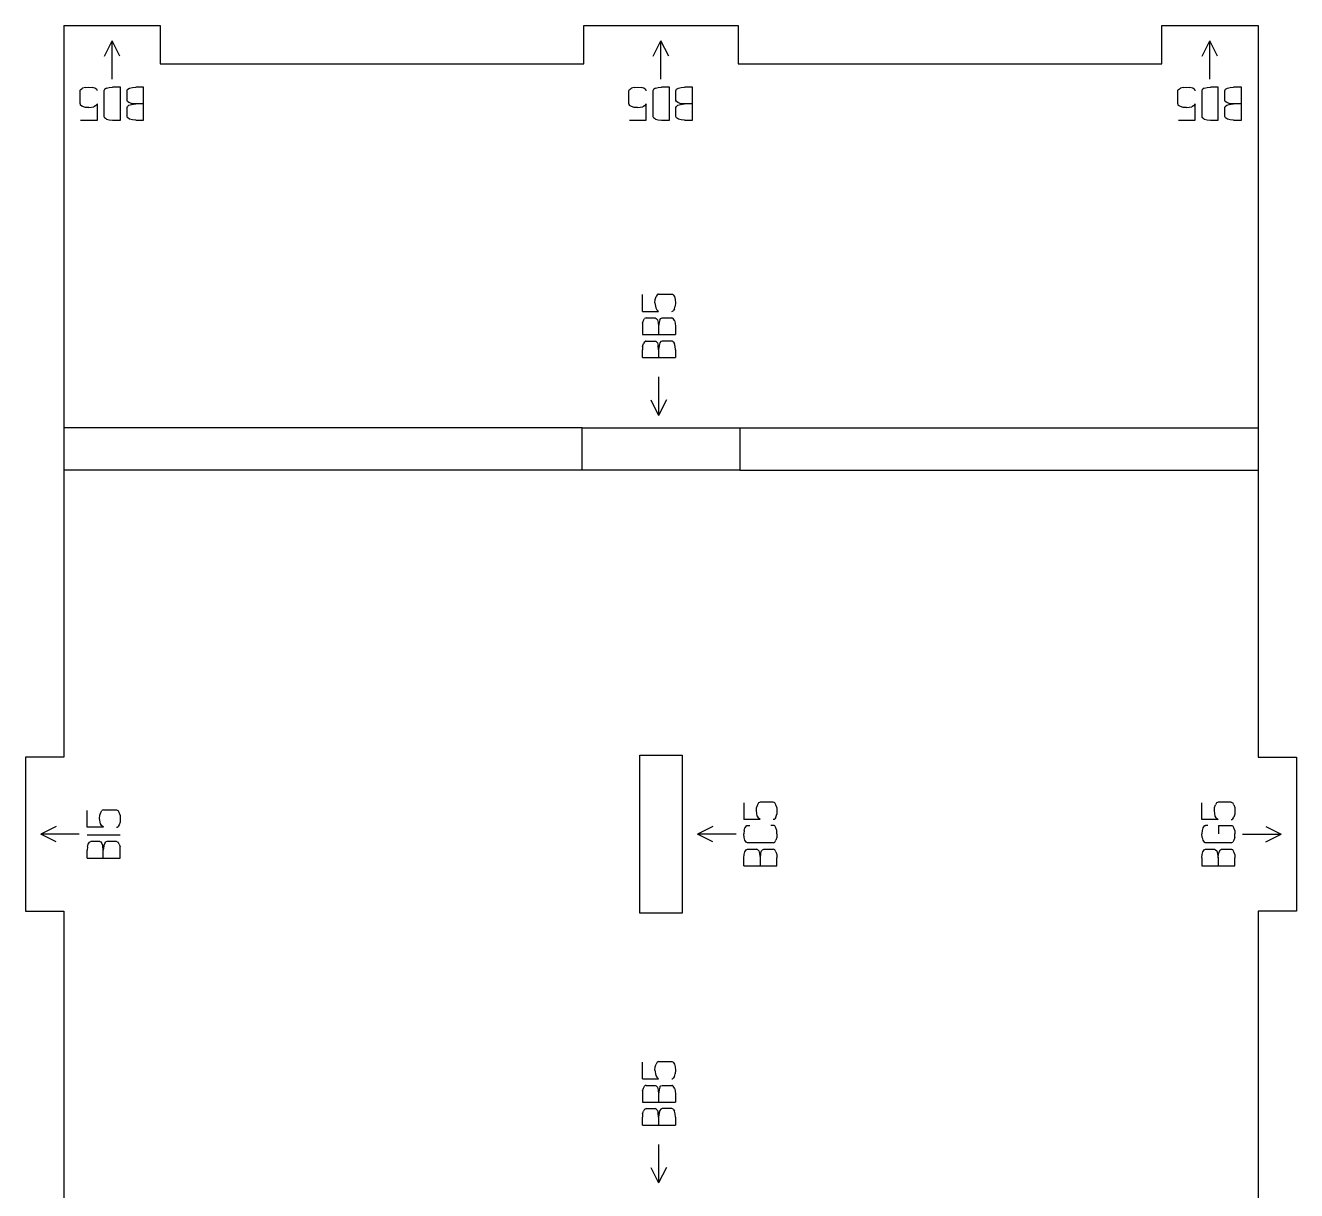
# Model space of a CAD drawing. Header units: millimetres. Extents: x -241 to -76, y -292 to 18.
# Drawn here: x -241.4 to -76.4, y -132.8 to 18.4 of the extents above; entities that cross this region are included whole.
import ezdxf

# ---------------------------------------------------------------- set-up
doc = ezdxf.new("R2010")
doc.units = ezdxf.units.MM
for name, color, linetype in [('alignment', 2, 'Continuous'), ('code', 2, 'Continuous'), ('drawing', 7, 'Continuous')]:
    doc.layers.add(name, color=color, linetype=linetype)

msp = doc.modelspace()

# ---------------------------------------------------------------- linework, layer by layer
at = {"layer": 'alignment'}
for p, q in [((-169.16, -33.81), (-236.41, -33.81)), ((-148.66, -33.81), (-81.41, -33.81)), ((-169.16, -39.31), (-236.41, -39.31)), ((-148.66, -39.31), (-81.41, -39.31))]:
    msp.add_line(p, q, dxfattribs=at)
at = {"layer": 'code'}
for p, q in [((-231.16, 14.44), (-230.16, 16.44)), ((-230.16, 11.44), (-230.16, 16.44)), ((-229.16, 14.44), (-230.16, 16.44)), ((-159.91, 14.44), (-158.91, 16.44)), ((-158.91, 11.44), (-158.91, 16.44)), ((-157.91, 14.44), (-158.91, 16.44)), ((-88.66, 14.44), (-87.66, 16.44)), ((-87.66, 11.44), (-87.66, 16.44)), ((-86.66, 14.44), (-87.66, 16.44)), ((-234.32, 9.96), (-234.3, 10.05)), ((-234.32, 8.25), (-234.32, 9.96)), ((-234.3, 10.05), (-234.23, 10.14)), ((-234.23, 10.14), (-233.99, 10.3)), ((-233.63, 10.4), (-233.99, 10.3)), ((-233.63, 10.4), (-233.19, 10.44)), ((-233.19, 10.44), (-232.75, 10.4)), ((-232.39, 10.3), (-232.75, 10.4)), ((-232.15, 10.14), (-232.39, 10.3)), ((-232.09, 10.05), (-232.15, 10.14)), ((-232.07, 9.96), (-232.09, 10.05)), ((-231.19, 10.05), (-231.21, 9.96)), ((-231.21, 9.96), (-231.21, 6.61)), ((-231.13, 10.14), (-231.19, 10.05)), ((-230.89, 10.3), (-231.13, 10.14)), ((-230.89, 10.3), (-230.53, 10.4)), ((-230.53, 10.4), (-230.09, 10.44)), ((-229.07, 10.44), (-230.09, 10.44)), ((-229.07, 6.13), (-229.07, 10.44)), ((-228.22, 9.96), (-228.19, 10.06)), ((-228.22, 8.7), (-228.22, 9.96)), ((-228.19, 10.06), (-228.13, 10.15)), ((-228.13, 10.15), (-227.88, 10.3)), ((-227.88, 10.3), (-227.52, 10.4)), ((-227.52, 10.4), (-227.09, 10.44)), ((-226.07, 10.44), (-227.09, 10.44)), ((-226.07, 8.24), (-226.07, 10.44)), ((-163.07, 9.96), (-163.05, 10.05)), ((-163.07, 8.25), (-163.07, 9.96)), ((-163.05, 10.05), (-162.98, 10.14)), ((-162.98, 10.14), (-162.74, 10.3)), ((-162.38, 10.4), (-162.74, 10.3)), ((-162.38, 10.4), (-161.94, 10.44)), ((-161.94, 10.44), (-161.5, 10.4)), ((-161.14, 10.3), (-161.5, 10.4)), ((-160.9, 10.14), (-161.14, 10.3)), ((-160.84, 10.05), (-160.9, 10.14)), ((-160.82, 9.96), (-160.84, 10.05)), ((-159.94, 10.05), (-159.96, 9.96)), ((-159.96, 9.96), (-159.96, 6.61)), ((-159.88, 10.14), (-159.94, 10.05)), ((-159.64, 10.3), (-159.88, 10.14)), ((-159.64, 10.3), (-159.28, 10.4)), ((-159.28, 10.4), (-158.84, 10.44)), ((-157.82, 10.44), (-158.84, 10.44)), ((-157.82, 6.13), (-157.82, 10.44)), ((-156.97, 9.96), (-156.94, 10.06)), ((-156.97, 8.7), (-156.97, 9.96)), ((-156.94, 10.06), (-156.88, 10.15)), ((-156.88, 10.15), (-156.63, 10.3)), ((-156.63, 10.3), (-156.27, 10.4)), ((-156.27, 10.4), (-155.84, 10.44)), ((-154.82, 10.44), (-155.84, 10.44)), ((-154.82, 8.24), (-154.82, 10.44)), ((-91.82, 9.96), (-91.8, 10.05)), ((-91.82, 8.25), (-91.82, 9.96)), ((-91.8, 10.05), (-91.73, 10.14)), ((-91.73, 10.14), (-91.49, 10.3)), ((-91.13, 10.4), (-91.49, 10.3)), ((-91.13, 10.4), (-90.69, 10.44)), ((-90.69, 10.44), (-90.25, 10.4)), ((-89.89, 10.3), (-90.25, 10.4)), ((-89.65, 10.14), (-89.89, 10.3)), ((-89.59, 10.05), (-89.65, 10.14)), ((-89.57, 9.96), (-89.59, 10.05)), ((-88.69, 10.05), (-88.71, 9.96)), ((-88.71, 9.96), (-88.71, 6.61)), ((-88.63, 10.14), (-88.69, 10.05)), ((-88.39, 10.3), (-88.63, 10.14)), ((-88.39, 10.3), (-88.03, 10.4)), ((-88.03, 10.4), (-87.59, 10.44)), ((-86.57, 10.44), (-87.59, 10.44)), ((-86.57, 6.13), (-86.57, 10.44)), ((-85.72, 9.96), (-85.69, 10.06)), ((-85.72, 8.7), (-85.72, 9.96)), ((-85.69, 10.06), (-85.63, 10.15)), ((-85.63, 10.15), (-85.38, 10.3)), ((-85.38, 10.3), (-85.02, 10.4)), ((-85.02, 10.4), (-84.59, 10.44)), ((-83.57, 10.44), (-84.59, 10.44)), ((-83.57, 8.24), (-83.57, 10.44)), ((-228.16, 8.55), (-228.22, 8.7)), ((-227.98, 8.42), (-228.16, 8.55)), ((-227.65, 8.31), (-227.98, 8.42)), ((-227.09, 8.24), (-227.65, 8.31)), ((-156.91, 8.55), (-156.97, 8.7)), ((-156.73, 8.42), (-156.91, 8.55)), ((-156.4, 8.31), (-156.73, 8.42)), ((-155.84, 8.24), (-156.4, 8.31)), ((-85.66, 8.55), (-85.72, 8.7)), ((-85.48, 8.42), (-85.66, 8.55)), ((-85.15, 8.31), (-85.48, 8.42)), ((-84.59, 8.24), (-85.15, 8.31)), ((-234.32, 8.25), (-234.3, 8.15)), ((-234.23, 8.06), (-234.3, 8.15)), ((-233.99, 7.91), (-234.23, 8.06)), ((-233.63, 7.8), (-233.99, 7.91)), ((-233.19, 7.77), (-233.63, 7.8)), ((-233.19, 7.77), (-232.52, 7.87)), ((-232.29, 7.99), (-232.52, 7.87)), ((-232.07, 8.25), (-232.29, 7.99)), ((-232.07, 6.13), (-232.07, 8.25)), ((-231.21, 6.61), (-231.19, 6.52)), ((-228.22, 7.78), (-228.16, 7.93)), ((-228.22, 6.61), (-228.22, 7.78)), ((-228.19, 6.52), (-228.22, 6.61)), ((-228.16, 7.93), (-227.98, 8.07)), ((-227.98, 8.07), (-227.64, 8.18)), ((-227.64, 8.18), (-227.09, 8.24)), ((-226.07, 8.24), (-227.09, 8.24)), ((-226.07, 6.13), (-226.07, 8.24)), ((-163.07, 8.25), (-163.05, 8.15)), ((-162.98, 8.06), (-163.05, 8.15)), ((-162.74, 7.91), (-162.98, 8.06)), ((-162.38, 7.8), (-162.74, 7.91)), ((-161.94, 7.77), (-162.38, 7.8)), ((-161.94, 7.77), (-161.27, 7.87)), ((-161.04, 7.99), (-161.27, 7.87)), ((-160.82, 8.25), (-161.04, 7.99)), ((-160.82, 6.13), (-160.82, 8.25)), ((-159.96, 6.61), (-159.94, 6.52)), ((-156.97, 7.78), (-156.91, 7.93)), ((-156.97, 6.61), (-156.97, 7.78)), ((-156.94, 6.52), (-156.97, 6.61)), ((-156.91, 7.93), (-156.73, 8.07)), ((-156.73, 8.07), (-156.39, 8.18)), ((-156.39, 8.18), (-155.84, 8.24)), ((-154.82, 8.24), (-155.84, 8.24)), ((-154.82, 6.13), (-154.82, 8.24)), ((-91.82, 8.25), (-91.8, 8.15)), ((-91.73, 8.06), (-91.8, 8.15)), ((-91.49, 7.91), (-91.73, 8.06)), ((-91.13, 7.8), (-91.49, 7.91)), ((-90.69, 7.77), (-91.13, 7.8)), ((-90.69, 7.77), (-90.02, 7.87)), ((-89.79, 7.99), (-90.02, 7.87)), ((-89.57, 8.25), (-89.79, 7.99)), ((-89.57, 6.13), (-89.57, 8.25)), ((-88.71, 6.61), (-88.69, 6.52)), ((-85.72, 7.78), (-85.66, 7.93)), ((-85.72, 6.61), (-85.72, 7.78)), ((-85.69, 6.52), (-85.72, 6.61)), ((-85.66, 7.93), (-85.48, 8.07)), ((-85.48, 8.07), (-85.14, 8.18)), ((-85.14, 8.18), (-84.59, 8.24)), ((-83.57, 8.24), (-84.59, 8.24)), ((-83.57, 6.13), (-83.57, 8.24)), ((-234.24, 6.13), (-232.07, 6.13)), ((-231.19, 6.52), (-231.13, 6.43)), ((-230.89, 6.27), (-231.13, 6.43)), ((-230.89, 6.27), (-230.52, 6.17)), ((-230.52, 6.17), (-230.09, 6.13)), ((-230.09, 6.13), (-229.07, 6.13)), ((-228.13, 6.43), (-228.19, 6.52)), ((-227.88, 6.27), (-228.13, 6.43)), ((-227.52, 6.17), (-227.88, 6.27)), ((-227.09, 6.13), (-227.52, 6.17)), ((-227.09, 6.13), (-226.07, 6.13)), ((-162.99, 6.13), (-160.82, 6.13)), ((-159.94, 6.52), (-159.88, 6.43)), ((-159.64, 6.27), (-159.88, 6.43)), ((-159.64, 6.27), (-159.27, 6.17)), ((-159.27, 6.17), (-158.84, 6.13)), ((-158.84, 6.13), (-157.82, 6.13)), ((-156.88, 6.43), (-156.94, 6.52)), ((-156.63, 6.27), (-156.88, 6.43)), ((-156.27, 6.17), (-156.63, 6.27)), ((-155.84, 6.13), (-156.27, 6.17)), ((-155.84, 6.13), (-154.82, 6.13)), ((-91.74, 6.13), (-89.57, 6.13)), ((-88.69, 6.52), (-88.63, 6.43)), ((-88.39, 6.27), (-88.63, 6.43)), ((-88.39, 6.27), (-88.02, 6.17)), ((-88.02, 6.17), (-87.59, 6.13)), ((-87.59, 6.13), (-86.57, 6.13)), ((-85.63, 6.43), (-85.69, 6.52)), ((-85.38, 6.27), (-85.63, 6.43)), ((-85.02, 6.17), (-85.38, 6.27)), ((-84.59, 6.13), (-85.02, 6.17)), ((-84.59, 6.13), (-83.57, 6.13)), ((-159.3, -16.46), (-159.39, -16.52)), ((-159.21, -16.44), (-159.3, -16.46)), ((-159.21, -16.44), (-157.5, -16.44)), ((-157.5, -16.44), (-157.4, -16.46)), ((-157.4, -16.46), (-157.31, -16.52)), ((-161.32, -18.68), (-161.32, -16.51)), ((-159.69, -17.56), (-159.65, -17.12)), ((-159.69, -17.56), (-159.59, -18.23)), ((-159.65, -17.12), (-159.55, -16.76)), ((-159.39, -16.52), (-159.55, -16.76)), ((-157.31, -16.52), (-157.16, -16.76)), ((-157.16, -16.76), (-157.05, -17.12)), ((-157.16, -18.36), (-157.05, -18)), ((-157.05, -17.12), (-157.02, -17.56)), ((-157.02, -17.56), (-157.05, -18)), ((-161.32, -18.68), (-159.21, -18.68)), ((-161.18, -19.87), (-161.03, -19.62)), ((-160.94, -19.56), (-161.03, -19.62)), ((-160.84, -19.54), (-160.94, -19.56)), ((-160.84, -19.54), (-159.68, -19.54)), ((-159.68, -19.54), (-159.52, -19.6)), ((-159.59, -18.23), (-159.46, -18.47)), ((-159.38, -19.77), (-159.52, -19.6)), ((-159.21, -18.68), (-159.46, -18.47)), ((-159.38, -19.77), (-159.28, -20.11)), ((-159.04, -19.77), (-159.15, -20.11)), ((-159.04, -19.77), (-158.91, -19.6)), ((-158.91, -19.6), (-158.75, -19.54)), ((-158.75, -19.54), (-157.5, -19.54)), ((-157.5, -18.68), (-157.4, -18.66)), ((-157.4, -19.56), (-157.5, -19.54)), ((-157.4, -18.66), (-157.31, -18.6)), ((-157.31, -19.62), (-157.4, -19.56)), ((-157.16, -18.36), (-157.31, -18.6)), ((-157.15, -19.87), (-157.31, -19.62)), ((-161.29, -20.23), (-161.32, -20.66)), ((-161.32, -20.66), (-161.32, -21.68)), ((-161.29, -20.23), (-161.18, -19.87)), ((-159.28, -20.11), (-159.21, -20.66)), ((-159.15, -20.11), (-159.21, -20.66)), ((-159.21, -20.66), (-159.21, -21.68)), ((-157.15, -19.87), (-157.05, -20.23)), ((-157.05, -20.23), (-157.02, -20.66)), ((-157.02, -20.66), (-157.02, -21.68)), ((-161.32, -21.68), (-159.21, -21.68)), ((-161.29, -23.23), (-161.18, -22.87)), ((-161.03, -22.62), (-161.18, -22.87)), ((-161.03, -22.62), (-160.94, -22.56)), ((-160.84, -22.54), (-160.94, -22.56)), ((-160.84, -22.54), (-159.68, -22.54)), ((-159.52, -22.59), (-159.68, -22.54)), ((-159.38, -22.77), (-159.52, -22.59)), ((-159.38, -22.77), (-159.28, -23.11)), ((-159.21, -21.68), (-157.02, -21.68)), ((-159.04, -22.77), (-159.15, -23.1)), ((-158.91, -22.59), (-159.04, -22.77)), ((-158.75, -22.54), (-158.91, -22.59)), ((-157.5, -22.54), (-158.75, -22.54)), ((-157.4, -22.56), (-157.5, -22.54)), ((-157.31, -22.62), (-157.4, -22.56)), ((-157.31, -22.62), (-157.15, -22.87)), ((-157.05, -23.23), (-157.15, -22.87)), ((-161.29, -23.23), (-161.32, -23.66)), ((-161.32, -24.68), (-161.32, -23.66)), ((-161.32, -24.68), (-159.21, -24.68)), ((-159.21, -23.66), (-159.28, -23.11)), ((-159.15, -23.1), (-159.21, -23.66)), ((-159.21, -23.66), (-159.21, -24.68)), ((-159.21, -24.68), (-157.02, -24.68)), ((-157.02, -23.66), (-157.05, -23.23)), ((-157.02, -23.66), (-157.02, -24.68)), ((-159.21, -27.18), (-159.21, -32.18)), ((-160.21, -30.18), (-159.21, -32.18)), ((-158.21, -30.18), (-159.21, -32.18)), ((-148.16, -82.48), (-148.16, -84.65)), ((-146.23, -82.49), (-146.38, -82.73)), ((-146.14, -82.43), (-146.23, -82.49)), ((-146.04, -82.41), (-146.14, -82.43)), ((-144.33, -82.41), (-146.04, -82.41)), ((-144.23, -82.43), (-144.33, -82.41)), ((-144.14, -82.49), (-144.23, -82.43)), ((-143.99, -82.73), (-144.14, -82.49)), ((-88.71, -84.65), (-88.71, -82.48)), ((-86.78, -82.48), (-86.94, -82.73)), ((-86.69, -82.42), (-86.78, -82.48)), ((-86.6, -82.4), (-86.69, -82.42)), ((-84.89, -82.4), (-86.6, -82.4)), ((-84.89, -82.4), (-84.79, -82.42)), ((-84.79, -82.42), (-84.7, -82.48)), ((-84.55, -82.73), (-84.7, -82.48)), ((-233.41, -85.65), (-233.41, -83.48)), ((-231.77, -84.53), (-231.74, -84.09)), ((-231.74, -84.09), (-231.63, -83.72)), ((-231.63, -83.72), (-231.48, -83.48)), ((-231.39, -83.42), (-231.48, -83.48)), ((-231.29, -83.4), (-231.39, -83.42)), ((-231.29, -83.4), (-229.58, -83.4)), ((-229.58, -83.4), (-229.48, -83.42)), ((-229.48, -83.42), (-229.39, -83.48)), ((-229.24, -83.72), (-229.39, -83.48)), ((-229.13, -84.09), (-229.24, -83.72)), ((-229.13, -84.09), (-229.1, -84.53)), ((-146.52, -83.53), (-146.49, -83.09)), ((-146.42, -84.21), (-146.52, -83.53)), ((-146.38, -82.73), (-146.49, -83.09)), ((-143.88, -83.09), (-143.99, -82.73)), ((-143.99, -84.33), (-143.88, -83.97)), ((-143.88, -83.09), (-143.85, -83.53)), ((-143.85, -83.53), (-143.88, -83.97)), ((-87.08, -83.53), (-87.04, -83.09)), ((-86.98, -84.2), (-87.08, -83.53)), ((-87.04, -83.09), (-86.94, -82.73)), ((-84.55, -82.73), (-84.44, -83.09)), ((-84.44, -83.97), (-84.55, -84.33)), ((-84.44, -83.09), (-84.41, -83.53)), ((-84.41, -83.53), (-84.44, -83.97)), ((-237.41, -85.56), (-239.41, -86.56)), ((-231.29, -85.65), (-233.41, -85.65)), ((-231.67, -85.2), (-231.77, -84.53)), ((-231.54, -85.43), (-231.67, -85.2)), ((-231.29, -85.65), (-231.54, -85.43)), ((-229.58, -85.65), (-229.48, -85.63)), ((-229.48, -85.63), (-229.39, -85.57)), ((-229.24, -85.33), (-229.39, -85.57)), ((-229.13, -84.97), (-229.24, -85.33)), ((-229.1, -84.53), (-229.13, -84.97)), ((-152.16, -85.56), (-154.16, -86.56)), ((-146.04, -84.65), (-148.16, -84.65)), ((-148.12, -86.09), (-148.01, -85.72)), ((-147.86, -85.48), (-148.01, -85.72)), ((-147.86, -85.48), (-147.77, -85.42)), ((-147.77, -85.42), (-147.68, -85.4)), ((-147.68, -85.4), (-147.37, -85.4)), ((-146.42, -84.21), (-146.29, -84.44)), ((-146.04, -84.65), (-146.29, -84.44)), ((-144.33, -85.4), (-144.64, -85.4)), ((-144.23, -84.63), (-144.33, -84.65)), ((-144.23, -85.42), (-144.33, -85.4)), ((-144.14, -84.57), (-144.23, -84.63)), ((-144.14, -85.48), (-144.23, -85.42)), ((-143.99, -84.33), (-144.14, -84.57)), ((-143.99, -85.72), (-144.14, -85.48)), ((-143.88, -86.08), (-143.99, -85.72)), ((-86.6, -84.65), (-88.71, -84.65)), ((-88.57, -85.72), (-88.68, -86.08)), ((-88.42, -85.48), (-88.57, -85.72)), ((-88.42, -85.48), (-88.33, -85.42)), ((-88.33, -85.42), (-88.23, -85.4)), ((-87.93, -85.4), (-88.23, -85.4)), ((-86.85, -84.43), (-86.98, -84.2)), ((-86.85, -84.43), (-86.6, -84.65)), ((-86.56, -85.4), (-86.56, -86.51)), ((-86.56, -85.4), (-84.89, -85.4)), ((-84.89, -84.65), (-84.79, -84.63)), ((-84.89, -85.4), (-84.79, -85.42)), ((-84.79, -84.63), (-84.7, -84.57)), ((-84.79, -85.42), (-84.7, -85.48)), ((-84.7, -84.57), (-84.55, -84.33)), ((-84.55, -85.72), (-84.7, -85.48)), ((-84.44, -86.08), (-84.55, -85.72)), ((-80.41, -85.56), (-78.41, -86.56)), ((-234.41, -86.56), (-239.41, -86.56)), ((-237.41, -87.56), (-239.41, -86.56)), ((-233.41, -86.65), (-229.1, -86.65)), ((-149.16, -86.56), (-154.16, -86.56)), ((-152.16, -87.56), (-154.16, -86.56)), ((-148.12, -86.09), (-148.16, -86.52)), ((-148.12, -86.96), (-148.16, -86.52)), ((-148.01, -87.33), (-148.12, -86.96)), ((-147.86, -87.57), (-148.01, -87.33)), ((-144.14, -87.57), (-143.99, -87.33)), ((-143.88, -86.97), (-143.99, -87.33)), ((-143.85, -86.52), (-143.88, -86.08)), ((-143.85, -86.52), (-143.88, -86.97)), ((-88.68, -86.08), (-88.71, -86.52)), ((-88.68, -86.97), (-88.71, -86.52)), ((-88.68, -86.97), (-88.57, -87.33)), ((-88.57, -87.33), (-88.42, -87.57)), ((-84.55, -87.33), (-84.7, -87.57)), ((-84.44, -86.97), (-84.55, -87.33)), ((-84.44, -86.08), (-84.41, -86.52)), ((-84.44, -86.97), (-84.41, -86.52)), ((-83.41, -86.56), (-78.41, -86.56)), ((-80.41, -87.56), (-78.41, -86.56)), ((-233.37, -88.2), (-233.41, -88.63)), ((-233.41, -89.65), (-233.41, -88.63)), ((-233.37, -88.2), (-233.26, -87.84)), ((-233.26, -87.84), (-233.11, -87.59)), ((-233.11, -87.59), (-233.02, -87.53)), ((-232.93, -87.51), (-233.02, -87.53)), ((-231.76, -87.51), (-232.93, -87.51)), ((-231.76, -87.51), (-231.6, -87.56)), ((-231.6, -87.56), (-231.47, -87.74)), ((-231.47, -87.74), (-231.36, -88.08)), ((-231.3, -88.63), (-231.36, -88.08)), ((-231.23, -88.07), (-231.3, -88.63)), ((-231.3, -89.65), (-231.3, -88.63)), ((-231.23, -88.07), (-231.12, -87.74)), ((-231.12, -87.74), (-230.99, -87.56)), ((-230.83, -87.51), (-230.99, -87.56)), ((-229.58, -87.51), (-230.83, -87.51)), ((-229.48, -87.53), (-229.58, -87.51)), ((-229.48, -87.53), (-229.39, -87.59)), ((-229.24, -87.84), (-229.39, -87.59)), ((-229.24, -87.84), (-229.13, -88.2)), ((-229.1, -88.63), (-229.13, -88.2)), ((-229.1, -89.65), (-229.1, -88.63)), ((-148.12, -89.2), (-148.01, -88.83)), ((-148.01, -88.83), (-147.86, -88.58)), ((-147.77, -87.63), (-147.86, -87.57)), ((-147.86, -88.58), (-147.77, -88.52)), ((-147.68, -87.65), (-147.77, -87.63)), ((-147.77, -88.52), (-147.68, -88.5)), ((-144.33, -87.65), (-147.68, -87.65)), ((-147.68, -88.5), (-146.51, -88.5)), ((-146.35, -88.56), (-146.51, -88.5)), ((-146.35, -88.56), (-146.22, -88.73)), ((-146.22, -88.73), (-146.11, -89.07)), ((-146.11, -89.07), (-146.05, -89.62)), ((-145.98, -89.07), (-146.05, -89.62)), ((-145.98, -89.07), (-145.87, -88.73)), ((-145.87, -88.73), (-145.74, -88.56)), ((-145.74, -88.56), (-145.58, -88.5)), ((-145.58, -88.5), (-144.33, -88.5)), ((-144.33, -87.65), (-144.23, -87.63)), ((-144.23, -88.52), (-144.33, -88.5)), ((-144.23, -87.63), (-144.14, -87.57)), ((-144.14, -88.58), (-144.23, -88.52)), ((-143.99, -88.83), (-144.14, -88.58)), ((-143.99, -88.83), (-143.88, -89.19)), ((-88.68, -89.2), (-88.57, -88.83)), ((-88.57, -88.83), (-88.42, -88.59)), ((-88.42, -87.57), (-88.33, -87.63)), ((-88.42, -88.59), (-88.33, -88.52)), ((-88.23, -87.65), (-88.33, -87.63)), ((-88.33, -88.52), (-88.23, -88.5)), ((-84.89, -87.65), (-88.23, -87.65)), ((-88.23, -88.5), (-87.07, -88.5)), ((-87.07, -88.5), (-86.91, -88.56)), ((-86.91, -88.56), (-86.77, -88.73)), ((-86.77, -88.73), (-86.67, -89.08)), ((-86.67, -89.08), (-86.6, -89.63)), ((-86.6, -89.63), (-86.54, -89.07)), ((-86.43, -88.73), (-86.54, -89.07)), ((-86.3, -88.56), (-86.43, -88.73)), ((-86.3, -88.56), (-86.14, -88.5)), ((-86.14, -88.5), (-84.89, -88.5)), ((-84.89, -87.65), (-84.79, -87.63)), ((-84.89, -88.5), (-84.79, -88.52)), ((-84.79, -87.63), (-84.7, -87.57)), ((-84.7, -88.59), (-84.79, -88.52)), ((-84.54, -88.83), (-84.7, -88.59)), ((-84.44, -89.2), (-84.54, -88.83)), ((-233.41, -89.65), (-231.3, -89.65)), ((-231.3, -89.65), (-229.1, -89.65)), ((-148.16, -89.62), (-148.12, -89.2)), ((-148.16, -90.64), (-148.16, -89.62)), ((-148.16, -90.64), (-146.05, -90.64)), ((-146.05, -89.62), (-146.05, -90.64)), ((-146.05, -90.64), (-143.85, -90.64)), ((-143.88, -89.19), (-143.85, -89.62)), ((-143.85, -90.64), (-143.85, -89.62)), ((-88.71, -89.63), (-88.68, -89.2)), ((-88.71, -89.63), (-88.71, -90.65)), ((-88.71, -90.65), (-86.6, -90.65)), ((-86.6, -89.63), (-86.6, -90.65)), ((-86.6, -90.65), (-84.41, -90.65)), ((-84.44, -89.2), (-84.41, -89.63)), ((-84.41, -90.65), (-84.41, -89.63)), ((-161.32, -118.32), (-161.32, -116.15)), ((-159.69, -117.19), (-159.65, -116.75)), ((-159.65, -116.75), (-159.55, -116.39)), ((-159.39, -116.15), (-159.55, -116.39)), ((-159.3, -116.09), (-159.39, -116.15)), ((-159.21, -116.07), (-159.3, -116.09)), ((-159.21, -116.07), (-157.5, -116.07)), ((-157.5, -116.07), (-157.4, -116.09)), ((-157.4, -116.09), (-157.31, -116.15)), ((-157.31, -116.15), (-157.16, -116.39)), ((-157.16, -116.39), (-157.05, -116.75)), ((-157.05, -116.75), (-157.02, -117.19)), ((-161.32, -118.32), (-159.21, -118.32)), ((-159.69, -117.19), (-159.59, -117.87)), ((-159.59, -117.87), (-159.46, -118.1)), ((-159.21, -118.32), (-159.46, -118.1)), ((-157.5, -118.32), (-157.4, -118.3)), ((-157.4, -118.3), (-157.31, -118.24)), ((-157.16, -118), (-157.31, -118.24)), ((-157.16, -118), (-157.05, -117.64)), ((-157.02, -117.19), (-157.05, -117.64)), ((-161.29, -119.87), (-161.32, -120.3)), ((-161.32, -120.3), (-161.32, -121.32)), ((-161.29, -119.87), (-161.18, -119.5)), ((-161.18, -119.5), (-161.03, -119.26)), ((-160.94, -119.19), (-161.03, -119.26)), ((-160.84, -119.17), (-160.94, -119.19)), ((-160.84, -119.17), (-159.68, -119.17)), ((-159.68, -119.17), (-159.52, -119.23)), ((-159.38, -119.4), (-159.52, -119.23)), ((-159.38, -119.4), (-159.28, -119.75)), ((-159.28, -119.75), (-159.21, -120.3)), ((-159.15, -119.74), (-159.21, -120.3)), ((-159.21, -120.3), (-159.21, -121.32)), ((-159.04, -119.4), (-159.15, -119.74)), ((-159.04, -119.4), (-158.91, -119.23)), ((-158.91, -119.23), (-158.75, -119.17)), ((-158.75, -119.17), (-157.5, -119.17)), ((-157.4, -119.19), (-157.5, -119.17)), ((-157.31, -119.26), (-157.4, -119.19)), ((-157.15, -119.5), (-157.31, -119.26)), ((-157.15, -119.5), (-157.05, -119.86)), ((-157.05, -119.86), (-157.02, -120.3)), ((-157.02, -120.3), (-157.02, -121.32)), ((-161.32, -121.32), (-159.21, -121.32)), ((-159.21, -121.32), (-157.02, -121.32)), ((-161.29, -122.87), (-161.32, -123.29)), ((-161.32, -124.31), (-161.32, -123.29)), ((-161.29, -122.87), (-161.18, -122.5)), ((-161.03, -122.25), (-161.18, -122.5)), ((-161.03, -122.25), (-160.94, -122.19)), ((-160.84, -122.17), (-160.94, -122.19)), ((-160.84, -122.17), (-159.68, -122.17)), ((-159.52, -122.23), (-159.68, -122.17)), ((-159.38, -122.4), (-159.52, -122.23)), ((-159.38, -122.4), (-159.28, -122.74)), ((-159.21, -123.29), (-159.28, -122.74)), ((-159.15, -122.74), (-159.21, -123.29)), ((-159.21, -123.29), (-159.21, -124.31)), ((-159.04, -122.4), (-159.15, -122.74)), ((-158.91, -122.23), (-159.04, -122.4)), ((-158.75, -122.17), (-158.91, -122.23)), ((-157.5, -122.17), (-158.75, -122.17)), ((-157.4, -122.19), (-157.5, -122.17)), ((-157.31, -122.25), (-157.4, -122.19)), ((-157.31, -122.25), (-157.15, -122.5)), ((-157.05, -122.86), (-157.15, -122.5)), ((-157.02, -123.29), (-157.05, -122.86)), ((-157.02, -123.29), (-157.02, -124.31)), ((-161.32, -124.31), (-159.21, -124.31)), ((-159.21, -124.31), (-157.02, -124.31)), ((-159.21, -126.81), (-159.21, -131.81)), ((-160.21, -129.81), (-159.21, -131.81)), ((-158.21, -129.81), (-159.21, -131.81))]:
    msp.add_line(p, q, dxfattribs=at)
at = {"layer": 'drawing'}
for p, q in [((-236.41, 18.44), (-223.91, 18.44)), ((-236.41, 18.44), (-236.41, -76.56)), ((-223.91, 18.44), (-223.91, 13.44)), ((-168.91, 18.44), (-148.91, 18.44)), ((-168.91, 13.44), (-168.91, 18.44)), ((-148.91, 18.44), (-148.91, 13.44)), ((-93.91, 13.44), (-93.91, 18.44)), ((-93.91, 18.44), (-81.41, 18.44)), ((-81.41, 18.44), (-81.41, -76.56)), ((-223.91, 13.44), (-168.91, 13.44)), ((-148.91, 13.44), (-93.91, 13.44)), ((-169.16, -33.81), (-148.66, -33.81)), ((-169.16, -39.31), (-169.16, -33.81)), ((-148.66, -33.81), (-148.66, -39.31)), ((-148.66, -39.31), (-169.16, -39.31)), ((-241.41, -76.56), (-241.41, -96.56)), ((-236.41, -76.56), (-241.41, -76.56)), ((-161.66, -96.81), (-161.66, -76.31)), ((-161.66, -76.31), (-156.16, -76.31)), ((-156.16, -76.31), (-156.16, -96.81)), ((-81.41, -76.56), (-76.41, -76.56)), ((-76.41, -76.56), (-76.41, -96.56)), ((-241.41, -96.56), (-236.41, -96.56)), ((-236.41, -96.56), (-236.41, -176.56)), ((-156.16, -96.81), (-161.66, -96.81)), ((-76.41, -96.56), (-81.41, -96.56)), ((-81.41, -96.56), (-81.41, -176.56))]:
    msp.add_line(p, q, dxfattribs=at)

doc.saveas('drawing.dxf')
